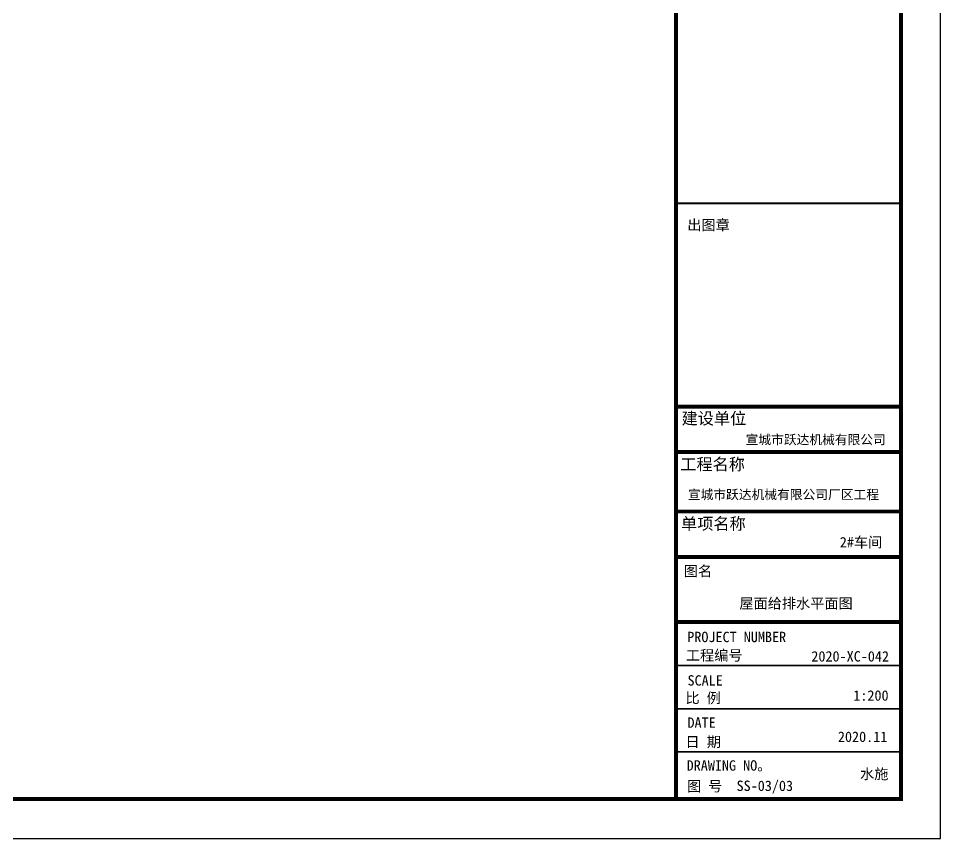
# Model space of a CAD drawing. Extents: x 1680110 to 4798266, y 269661 to 1249705.
# Drawn here: x 2433504 to 2480218, y 473232 to 514757 of the extents above; entities that cross this region are included whole.
import ezdxf

# ---------------------------------------------------------------- set-up
doc = ezdxf.new("R2010")
doc.units = 0
doc.header["$LTSCALE"] = 1000
doc.header["$MEASUREMENT"] = 0
for name, color, linetype in [('PUB_TEXT', 7, 'Continuous'), ('PUB_TITLE', 4, 'Continuous'), ('图框', 4, 'Continuous')]:
    doc.layers.add(name, color=color, linetype=linetype)
doc.styles.add('黑体', font='simhei.ttf')

msp = doc.modelspace()

# ---------------------------------------------------------------- linework, layer by layer
for p, q in [((2466818.2, 495100.3), (2478016.1, 495100.3)), ((2466818.2, 492800.4), (2478019.8, 492800.4)), ((2466818.2, 489791.9), (2478059.8, 489791.9)), ((2466818.2, 487491.9), (2478059.8, 487491.9))]:
    msp.add_line(p, q)
at = {"layer": 'PUB_TEXT'}
msp.add_line((2466818.2, 485850.2), (2466818.2, 497864.1), dxfattribs=at)
at = {"layer": 'PUB_TITLE'}
msp.add_lwpolyline([(2361418.2, 473232.4), (2480218.2, 473232.4), (2480218.2, 557232.4), (2361418.2, 557232.4)], close=True, dxfattribs=at)
at = {"layer": 'PUB_TITLE', "const_width": 200}
msp.add_lwpolyline([(2366418.2, 475232.4), (2478218.2, 475232.4), (2478218.2, 555232.4), (2366418.2, 555232.4)], close=True, dxfattribs=at)
at = {"layer": '图框', "color": 4}
msp.add_line((2466818.2, 555232.4), (2466818.2, 475232.4), dxfattribs=at)
at = {"layer": '图框', "color": 0}
for p, q in [((2466818.2, 495100.3), (2478174.5, 495100.3)), ((2466818.2, 484191.7), (2478218.2, 484191.7))]:
    msp.add_line(p, q, dxfattribs=at)
at = {"layer": '图框', "color": 4}
for points, const_width in [([(2466818.2, 555232.4), (2466818.2, 475232.4)], 197.2), ([(2466818.2, 495100.3), (2478174.5, 495100.3)], 199.2), ([(2466818.2, 492800.4), (2478178.2, 492800.4)], 199.2), ([(2466818.2, 489791.9), (2478218.2, 489791.9)], 199.2), ([(2466818.2, 487491.9), (2478218.2, 487491.9)], 199.2), ([(2466818.2, 484191.7), (2478218.2, 484191.7)], 199.2), ([(2466818.2, 481994), (2478218.2, 481994)], 80.7), ([(2466818.2, 479800), (2478218.2, 479800)], 80.7), ([(2466818.2, 477622.8), (2478218.2, 477622.8)], 80.7)]:
    msp.add_lwpolyline(points, dxfattribs=dict(at, const_width=const_width))
at = {"layer": '图框', "color": 4, "const_width": 197.2}
msp.add_lwpolyline([(2466818.2, 555232.4), (2478218.2, 555232.4), (2478218.2, 475232.4), (2466818.2, 475232.4)], close=True, dxfattribs=at)
at = {"layer": '图框', "color": 0}
for points, const_width in [([(2466818.2, 505397.2), (2478218.2, 505397.2)], 100), ([(2466818.2, 495100.3), (2478174.5, 495100.3)], 80.7), ([(2466818.2, 484191.7), (2478218.2, 484191.7)], 80.7)]:
    msp.add_lwpolyline(points, dxfattribs=dict(at, const_width=const_width))

# ---------------------------------------------------------------- texts
at = {"layer": 'PUB_TEXT', "style": '黑体'}
for s, height, p in [('宣城市跃达机械有限公司', 473.299, (2470343.9, 493196.9)), ('宣城市跃达机械有限公司厂区工程', 473.299, (2467415.6, 490416.3)), ('2#车间', 525.89, (2475113.6, 487975)), ('屋面给排水平面图', 525.89, (2470028, 484880.8, 0)), ('2020-XC-042', 525.888, (2473671.7, 482195.2)), ('1:200', 525.89, (2475796.7, 480212.5)), ('2020.11', 525.89, (2475017.3, 478123.8)), ('水施', 525.89, (2476141, 476242.4)), ('SS-03/03', 525.89, (2469883.3, 475640.9))]:
    msp.add_text(s, height=height, dxfattribs=at).set_placement(p)
at = {"layer": '图框', "color": 4, "style": '黑体'}
for s, height, p in [('出图章', 525.89, (2467390.1, 504036.3)), ('建设单位', 600, (2467100.4, 494207.5)), ('工程名称', 600, (2467034, 491883.6)), ('单项名称', 600, (2467074, 488875.1)), ('图名', 525.89, (2467212.5, 486510.9)), ('工程编号', 525.89, (2467315.4, 482248)), ('SCALE', 525.89, (2467399.2, 480977)), ('比 例', 525.89, (2467297.7, 480091.1)), ('DATE', 525.89, (2467396.4, 478839.8)), ('日 期', 525.89, (2467297.7, 477865.5)), ('DRAWING NO。', 525.888, (2467355, 476670.4)), ('图 号', 525.89, (2467372.4, 475620.2))]:
    msp.add_text(s, height=height, dxfattribs=at).set_placement(p)
at = {"layer": '图框', "color": 0, "style": '黑体'}
msp.add_text('PROJECT NUMBER', height=525.888, dxfattribs=at).set_placement((2467386.3, 483177.6))

doc.saveas('drawing.dxf')
